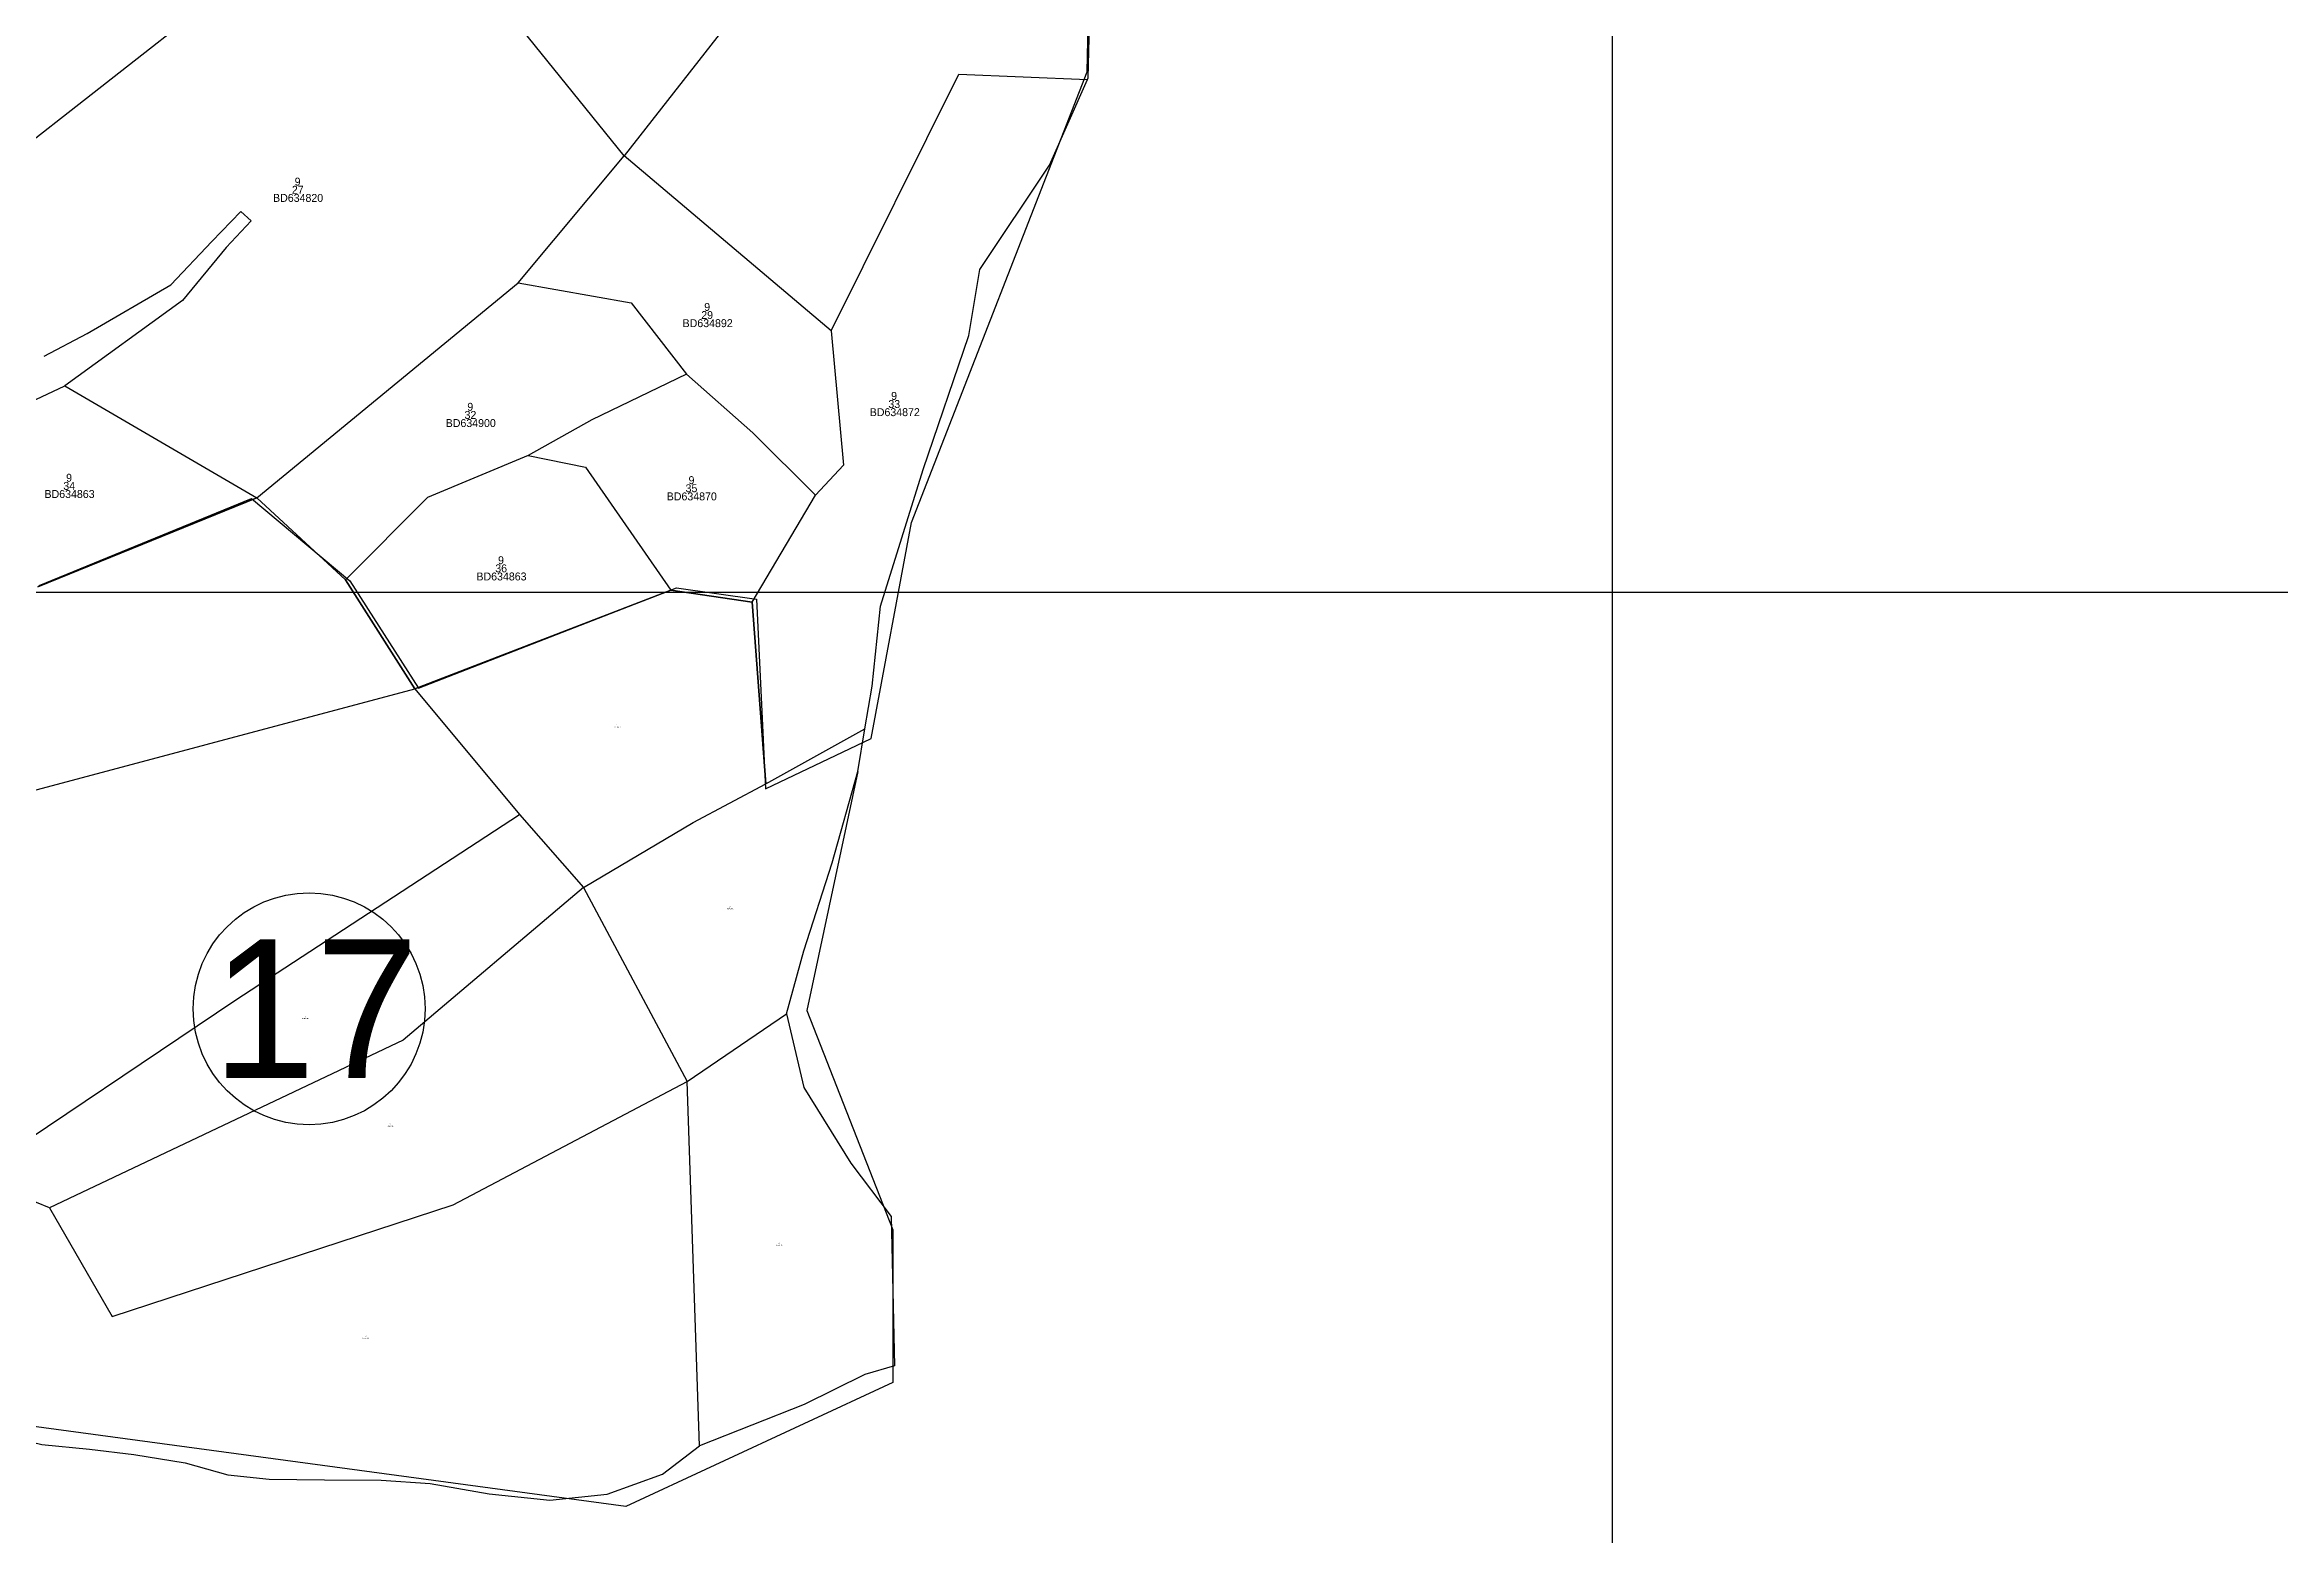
# Model space of a CAD drawing. Extents: x 547915 to 556085, y 1814738 to 1822008.
# Drawn here: x 552209 to 553336, y 1818525 to 1819276 of the extents above; entities that cross this region are included whole.
import ezdxf

# ---------------------------------------------------------------- set-up
doc = ezdxf.new("R2010")
doc.units = 0
for name, color, linetype in [('Level 10', 7, 'Continuous'), ('Level 20', 7, 'Continuous'), ('Level 23', 7, 'Continuous'), ('Level 34', 7, 'Continuous'), ('Level 54', 7, 'Continuous')]:
    doc.layers.add(name, color=color, linetype=linetype)

msp = doc.modelspace()

# ---------------------------------------------------------------- linework, layer by layer
at = {"layer": 'Level 10'}
for p, q in [((552381.9, 1819368), (552166.3, 1819199)), ((552501.4, 1819220.2), (552381.9, 1819368)), ((552608.5, 1819356.9), (552501.4, 1819220.2)), ((552448, 1819156.1), (552501.4, 1819220.2)), ((552605.9, 1819131.9), (552501.4, 1819220.2)), ((552316.1, 1819047.6), (552448, 1819156.1)), ((552219.2, 1819104.1), (552316.1, 1819047.6)), ((552205.6, 1819002.6), (552316.1, 1819047.6)), ((552360.9, 1819006.2), (552316.1, 1819047.6)), ((552566, 1818994.9), (552598, 1819049)), ((552360.9, 1819006.2), (552395.9, 1818951.2)), ((552395.9, 1818951.2), (552525, 1819001)), ((552525, 1819001), (552566, 1818994.9)), ((552566, 1818994.9), (552572.9, 1818903.2)), ((552144, 1818884.1), (552395.9, 1818951.2)), ((552395.9, 1818951.2), (552448.7, 1818887.8)), ((552572.9, 1818903.2), (552622.9, 1818931.1)), ((552572.9, 1818903.2), (552622.9, 1818931.1)), ((552448.7, 1818887.8), (552480.9, 1818850.9)), ((552480.9, 1818850.9), (552533.2, 1818753.1)), ((552533.2, 1818753.1), (552583.4, 1818787.3)), ((552539.4, 1818569.3), (552533.2, 1818753.1)), ((552211.6, 1818689.4), (552172.8, 1818705.1))]:
    msp.add_line(p, q, dxfattribs=at)
for points in [[(552735.1, 1819258.6), (552735.5, 1819259.5), (552737.1, 1819326.3), (552744.2, 1819368)], [(552605.9, 1819131.9), (552670.3, 1819261.4), (552735.1, 1819258.6)], [(552622.9, 1818931.1), (552626.5, 1818952.6), (552630.8, 1818992.9), (552652.3, 1819061.9), (552675.3, 1819129.4), (552680.9, 1819162.7), (552716, 1819215.4), (552735.1, 1819258.6)], [(552448, 1819156.1), (552504.9, 1819145.9), (552532.9, 1819110)], [(552605.9, 1819131.9), (552612.1, 1819064), (552598, 1819049)], [(552532.9, 1819110), (552485.1, 1819087), (552453, 1819068.9)], [(552598, 1819049), (552566.3, 1819080.4), (552532.9, 1819110)], [(552453, 1819068.9), (552402.2, 1819047.8), (552360.9, 1819006.2)], [(552453, 1819068.9), (552481.9, 1819063), (552525, 1819001)], [(552395.9, 1818951.2), (552360.9, 1819006.2), (552316.1, 1819047.6), (552205.6, 1819002.6)], [(552572.9, 1818903.2), (552566, 1818994.9), (552525, 1819001), (552395.9, 1818951.2)], [(552583.4, 1818787.3), (552592, 1818819), (552606.4, 1818863.5), (552619.3, 1818909.5), (552622.9, 1818931.1)], [(552480.9, 1818850.9), (552536.2, 1818883.8), (552572.9, 1818903.2)], [(552172.8, 1818705.1), (552305, 1818793.9), (552448.7, 1818887.8)], [(552480.9, 1818850.9), (552390, 1818773.9), (552211.6, 1818689.4)], [(552583.4, 1818787.3), (552592, 1818750), (552615.7, 1818711.9), (552636.2, 1818684.9), (552637.8, 1818609.6), (552622.9, 1818605.2), (552592.2, 1818590.2), (552539.4, 1818569.3)], [(552211.6, 1818689.4), (552243.1, 1818634.6), (552415.2, 1818690.9), (552533.2, 1818753.1)], [(552144.9, 1818584.9), (552165.9, 1818582), (552185.8, 1818575.2), (552207.6, 1818570), (552231.7, 1818567.6), (552254.1, 1818564.9), (552280, 1818560.7), (552301.5, 1818554.7), (552322.4, 1818552.5), (552350.3, 1818552.1), (552378.8, 1818551.9), (552403.5, 1818550.3), (552433.3, 1818545.1), (552463.9, 1818541.9), (552492.9, 1818544.9), (552520.7, 1818554.9), (552539.4, 1818569.3)]]:
    msp.add_lwpolyline(points, dxfattribs=at)
at = {"layer": 'Level 23'}
for points in [[(552208.8, 1819119.1), (552230.6, 1819130.5), (552272.7, 1819155.1), (552293.4, 1819176.9), (552308.1, 1819192.1), (552313.2, 1819187.3), (552300.6, 1819173.9), (552278.6, 1819147.2), (552219.2, 1819104.1)], [(552138.5, 1819058.5), (552163.8, 1819078), (552219.2, 1819104.1)]]:
    msp.add_lwpolyline(points, dxfattribs=at)
at = {"layer": 'Level 34'}
for points in [[(552206.3, 1819003.4), (552313.5, 1819047.2), (552363, 1819005.7), (552397.6, 1818951.5), (552527.8, 1819002.2), (552568.1, 1818996.5), (552572.7, 1818900.8), (552626, 1818926.1), (552646.4, 1819035.2), (552735, 1819262.5), (552737.2, 1819364.7), (552837.2, 1819582.9), (552939.4, 1819651.1), (552955.3, 1819751)], [(552619.3, 1818909.5), (552593.6, 1818788.9), (552636.9, 1818678.2), (552636.9, 1818601.2), (552502.2, 1818538.6), (552146.3, 1818586.8), (552121.7, 1818578.4)]]:
    msp.add_lwpolyline(points, dxfattribs=at)
msp.add_circle((552342.5, 1818789.8), 58.5, dxfattribs=at)
at = {"layer": 'Level 54'}
for p, q in [((553000, 1817000), (553000, 1820000)), ((548000, 1819000), (556000, 1819000))]:
    msp.add_line(p, q, dxfattribs=at)

# ---------------------------------------------------------------- texts
at = {"layer": 'Level 20'}
for s, height, p in [('27', 4, (552333.8, 1819201)), ('9', 4, (552335.2, 1819205.1)), ('BD634820', 4, (552324.3, 1819196.9)), ('9', 4, (552541.8, 1819141.9)), ('BD634892', 4, (552530.9, 1819133.7)), ('29', 4, (552540.3, 1819137.8)), ('9', 4, (552636.1, 1819097)), ('32', 4, (552420.9, 1819087.4)), ('9', 4, (552422.3, 1819091.5)), ('BD634872', 4, (552625.3, 1819088.8)), ('33', 4, (552634.7, 1819092.9)), ('BD634900', 4, (552411.4, 1819083.3)), ('34', 4, (552218.5, 1819051.6)), ('9', 4, (552219.9, 1819055.7)), ('9', 4, (552533.9, 1819054.5)), ('BD634863', 4, (552209, 1819047.5)), ('BD634870', 4, (552522.9, 1819046.3)), ('35', 4, (552532.4, 1819050.4)), ('36', 4, (552436.4, 1819010)), ('9', 4, (552437.8, 1819014.1)), ('BD634863', 4, (552426.9, 1819005.9)), ('BD634923', 0.5, (552496.4, 1818931.6)), ('17', 0.5, (552497.6, 1818932.8)), ('3', 0.5, (552497.8, 1818932.2)), ('17', 0.5, (552554.3, 1818841.1)), ('BD634874', 0.5, (552553.2, 1818839.9)), ('6', 0.5, (552554.5, 1818840.5)), ('BD634895', 0.5, (552338.9, 1818784.6)), ('17', 0.5, (552340.1, 1818785.8)), ('8', 0.5, (552340.3, 1818785.2)), ('BD634913', 0.5, (552382, 1818730.3)), ('17', 0.5, (552383.1, 1818731.5)), ('10', 0.5, (552383.1, 1818730.9)), ('BD634870', 0.5, (552578, 1818670.3)), ('17', 0.5, (552579.2, 1818671.5)), ('11', 0.5, (552579.2, 1818670.9)), ('BD634883', 0.5, (552369.5, 1818623.4)), ('17', 0.5, (552370.7, 1818624.6)), ('13', 0.5, (552370.7, 1818624))]:
    msp.add_text(s, height=height, dxfattribs=at).set_placement(p)
at = {"layer": 'Level 34'}
msp.add_text('17', height=70, dxfattribs=at).set_placement((552293.6, 1818754.8))

doc.saveas('drawing.dxf')
